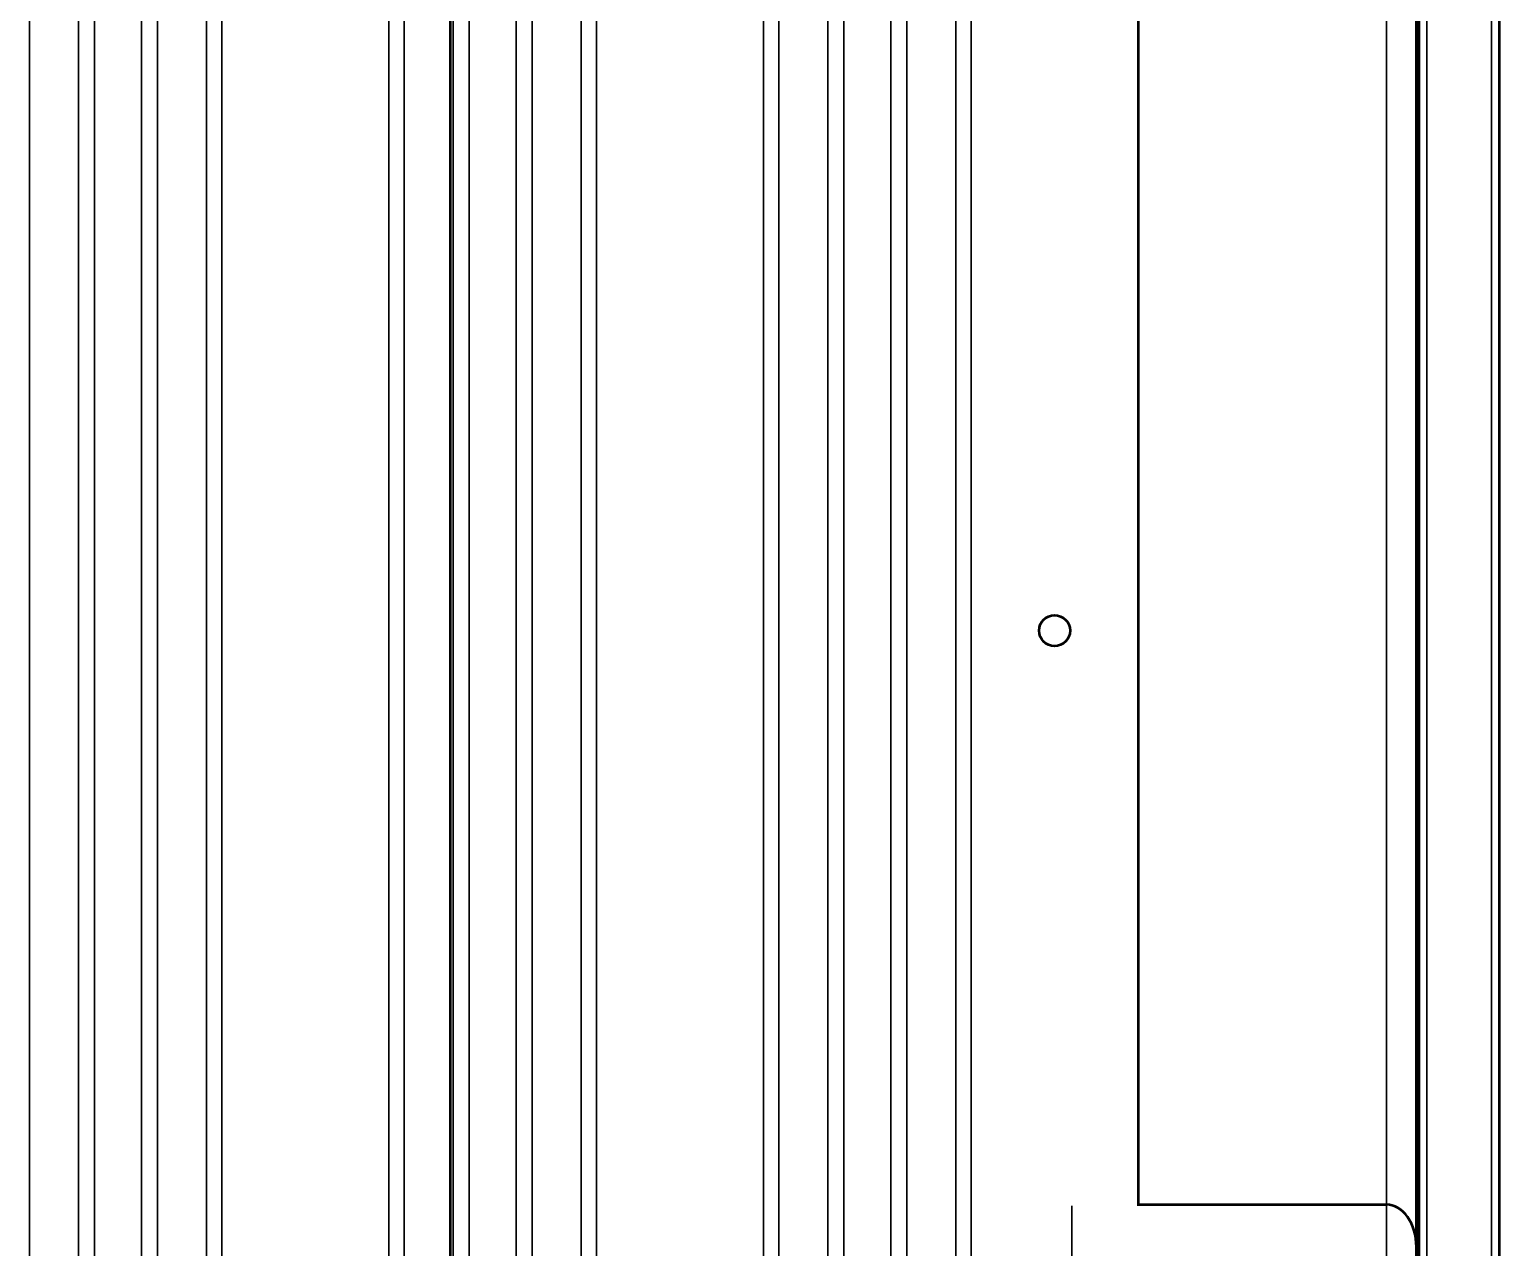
# Model space of a CAD drawing. Header units: millimetres. Extents: x 0 to 25230, y 0 to 17820.
# Drawn here: x 6672 to 7261, y 6991 to 7479 of the extents above; entities that cross this region are included whole.
import ezdxf

# ---------------------------------------------------------------- set-up
doc = ezdxf.new("R2010")
doc.units = ezdxf.units.MM
doc.header["$LTSCALE"] = 30
doc.layers.add('Видимые тонкие (ГОСТ)', color=7, linetype='Continuous', lineweight=35)
doc.layers.add('Видимый контур (ГОСТ)', color=7, linetype='Continuous', lineweight=50)

msp = doc.modelspace()

# ---------------------------------------------------------------- linework, layer by layer
at = {"layer": 'Видимые тонкие (ГОСТ)'}
for p, q in [((7231.4627, 6668.0684), (7231.4627, 8453.0684)), ((7257.4594, 6668.0684), (7257.4594, 8453.0684)), ((6672.0415, 8415.5684), (6672.0415, 6668.0684)), ((6691.6902, 8415.5684), (6691.6902, 6668.0684)), ((6698.0923, 8415.5684), (6698.0923, 6668.0684)), ((6716.877, 8415.5684), (6716.877, 6668.0684)), ((6723.2792, 6668.0684), (6723.2792, 8415.5684)), ((6742.9273, 8415.5684), (6742.9273, 6668.0684)), ((6749.0901, 8415.5684), (6749.0901, 6668.0684)), ((6815.9424, 8415.5684), (6815.9424, 6668.0684)), ((6822.0464, 8415.5684), (6822.0464, 6668.0684)), ((6841.6902, 8415.5684), (6841.6902, 6668.0684)), ((6848.0923, 8415.5684), (6848.0923, 6668.0684)), ((6866.877, 8415.5684), (6866.877, 6668.0684)), ((6873.2791, 8415.5684), (6873.2791, 6668.0684)), ((6892.9278, 8415.5684), (6892.9278, 6668.0684)), ((6965.8788, 8415.5684), (6965.8788, 6668.0684)), ((6972.0415, 8415.5684), (6972.0415, 6668.0684)), ((6991.6902, 8415.5684), (6991.6902, 6668.0684)), ((6998.0923, 8415.5684), (6998.0923, 6668.0684)), ((7016.877, 8415.5684), (7016.877, 6668.0684)), ((7023.2791, 8415.5684), (7023.2791, 6668.0684)), ((7042.9278, 8415.5684), (7042.9278, 6668.0684)), ((7049.0905, 8415.5684), (7049.0905, 6668.0684)), ((6899.0905, 8353.3184), (6899.0905, 6707.8184)), ((7215.3456, 7008.2335), (7215.3456, 8052.9034)), ((7089.3456, 6743.0684), (7089.3456, 7007.7085)), ((7215.3456, 6743.0684), (7215.3456, 7008.2335))]:
    msp.add_line(p, q, dxfattribs=at)
at = {"layer": 'Видимый контур (ГОСТ)'}
for p, q in [((7227.8706, 6668.0684), (7227.8706, 8453.0684)), ((7228.3956, 6668.0684), (7228.3956, 8453.0684)), ((7260.6456, 6668.0684), (7260.6456, 8452.854)), ((6840.5397, 8415.5684), (6840.5397, 6668.0684)), ((7227.3456, 6991.2629), (7227.3456, 8069.874)), ((7115.8788, 8053.4284), (7115.8788, 7007.7085)), ((7115.8788, 7008.2335), (7215.3456, 7008.2335)), ((7227.3456, 6743.0684), (7227.3456, 6991.2629))]:
    msp.add_line(p, q, dxfattribs=at)
msp.add_circle((7082.4655, 7238.0684), 6.1913, dxfattribs=at)
msp.add_ellipse((7215.3456, 6991.2629), major_axis=(0, 16.9706), ratio=0.70710678, start_param=4.71238898, end_param=6.28318531, dxfattribs=at)

doc.saveas('drawing.dxf')
